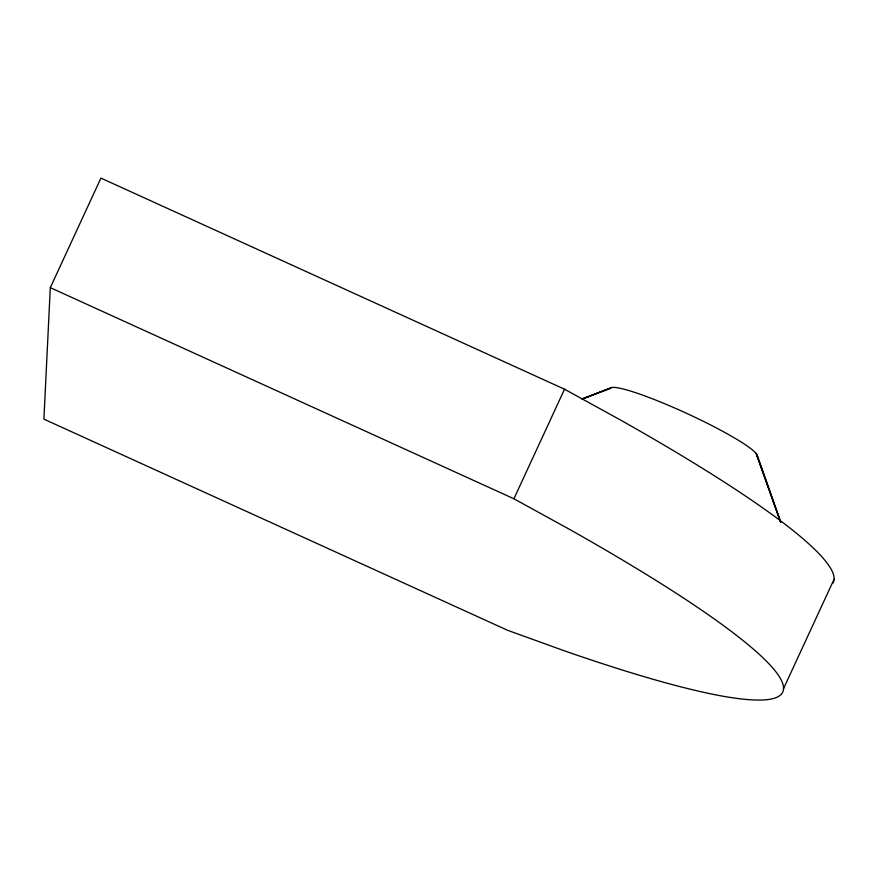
<?xml version="1.0" encoding="UTF-8"?>
<svg xmlns="http://www.w3.org/2000/svg" width="878" height="878" viewBox="0 0 878 878"><rect width="100%" height="100%" fill="white"/><g stroke="black" fill="none" stroke-linecap="round" stroke-linejoin="round"><path stroke-width="1.32" d="M50.309 287.644L43.9 419.135L507.506 630.261L564.455 650.85A607.521 70.877 24.8 0 0 570.36 529.818L513.915 498.77L50.309 287.644L100.926 178.091L564.532 389.217L620.976 420.277A607.521 70.877 24.8 0 1 833.024 583.069M513.915 498.77L564.532 389.217M783.483 688.736L834.1 579.184M582.29 398.941L611.714 387.538M582.224 399.106L610.331 388.252A81.006 9.449 24.8 0 1 689.471 414.668A81.006 9.449 24.8 0 1 757.165 456.604M582.235 398.941L610.331 388.252M780.52 521.916L756.145 453.432L780.355 521.466M757.286 455.298L780.893 522.498"/></g></svg>
